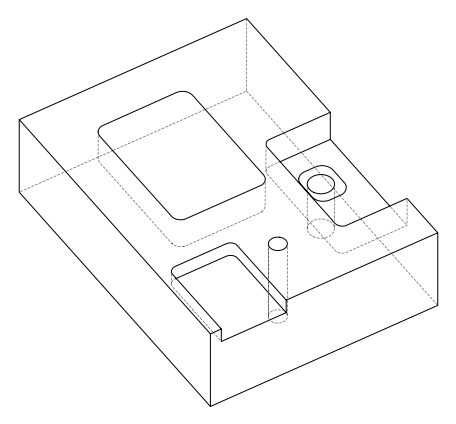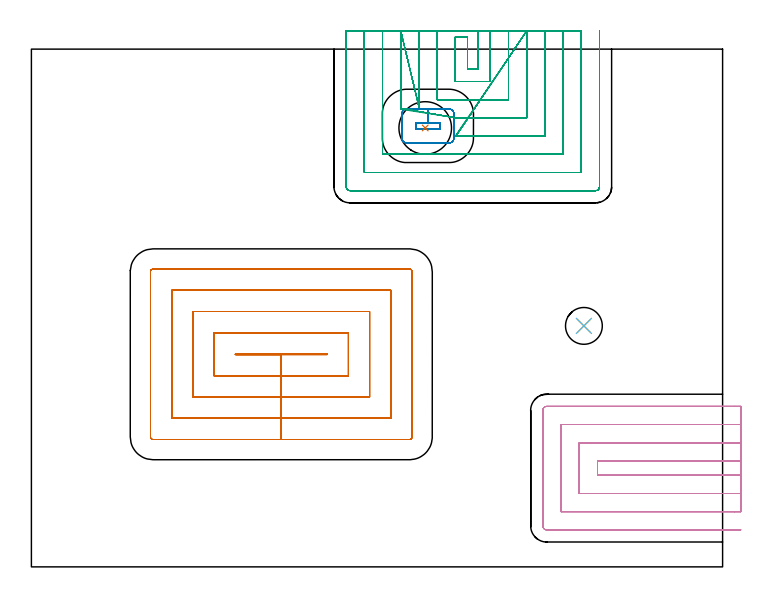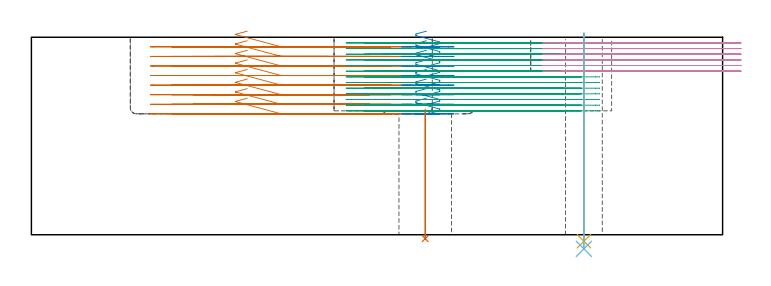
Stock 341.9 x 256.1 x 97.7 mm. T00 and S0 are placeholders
(PLAN: 7 operations, 4 tool changes, 94 min)
(1 MILL_RECTANGULAR_POCKET | POCKET_RECTANGULAR_STRAIGHT | UGT0201_095 | Follow Part, ap 5, ae 75% | 22.4 min | 585335 mm3)
(2 MILL_RECTANGULAR_POCKET_1 | POCKET_RECTANGULAR_STRAIGHT_1 | UGT0201_095 | Follow Part, ap 5, ae 75% | 2.87 min | 58721 mm3)
(3 MILL_SLOT | SLOT_PARTIAL_RECTANGULAR | NXT0201_011 | Follow Part, ap 3, ae 75% | 55.15 min | 322278 mm3)
(4 MILL_SLOT_1 | SLOT_PARTIAL_RECTANGULAR_1 | NXT0201_011 | Follow Part, ap 3, ae 75% | 12.48 min | 116106 mm3)
(5 DRILL_THROUGH_HOLE_FROM_SOLID_MATERIAL | STEP1HOLE | NXT0301_065 | 0.41 min | 6734 mm3)
(6 DRILL_TO_ENLARGE_THROUGH_HOLE | STEP1HOLE | UGT0301_251 | 0.43 min | 18654 mm3)
(7 INDEXABLE_INSERT_DRILL_THROUGH_HOLE_FROM_SOLID | STEP1HOLE_1 | NXT0302_023 | 0.26 min | 31716 mm3)
(TOOL UGT0201_095 | End mill 20 mm | D20 R3 FL38 Z4)
(TOOL NXT0201_011 | ENDMILL 12mm [2P460-1200-NA 1630] | D12 FL38 Z6)
(TOOL NXT0301_065 | Carbide Drill 9.4mm [860.1-0940-075A1-MM 2214] | D9.4 PA140 FL98 Z2)
(TOOL UGT0301_251 | Twist Drill 18.2 mm | D18.2 PA118 FL135 Z2)
(TOOL NXT0302_023 | Index. Insert Drill 26mm [880-D2600L32-05] | D26 PA176 FL130 Z2)
(OP 1 MILL_RECTANGULAR_POCKET)
G17 G21 G94 G90
T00 M6
G54
G17 G0 G90 X106.777 Y105.3 S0 M3
G43 Z107.7 H0
Z100.7
G94 G1 X100.9 Z99.125 F250.
Y105. Z99.045
X123.6 Z92.962
X146.3 F500.
Y105.3
X100.9
Y105.
X123.6
Y94.5
X156.8
Y115.8
X90.4
Y94.5
X123.6
Y84.
X167.3
Y126.3
X79.9
Y84.
X123.6
Y73.5
X177.8
Y136.8
X69.4
Y73.5
X123.6
Y63.
X187.
G3 X188.3 Y64.3 R1.3
G1 Y146.
G3 X187. Y147.3 R1.3
G1 X60.2
G3 X58.9 Y146. R1.3
G1 Y64.3
G3 X60.2 Y63. R1.3
G1 X123.6
X124.6
G0 X106.777 Y105.3 Z95.962
G1 X100.9 Z94.388 F250.
Y105. Z94.307
X123.6 Z88.225
X146.3 F500.
Y105.3
X100.9
Y105.
X123.6
Y94.5
X156.8
Y115.8
X90.4
Y94.5
X123.6
Y84.
X167.3
Y126.3
X79.9
Y84.
X123.6
Y73.5
X177.8
Y136.8
X69.4
Y73.5
X123.6
Y63.
X187.
G3 X188.3 Y64.3 R1.3
G1 Y146.
G3 X187. Y147.3 R1.3
G1 X60.2
G3 X58.9 Y146. R1.3
G1 Y64.3
G3 X60.2 Y63. R1.3
G1 X123.6
X124.6
G0 X106.777 Y105.3 Z91.225
G1 X100.9 Z89.65 F250.
Y105. Z89.57
X123.6 Z83.487
X146.3 F500.
Y105.3
X100.9
Y105.
X123.6
Y94.5
X156.8
Y115.8
X90.4
Y94.5
X123.6
Y84.
X167.3
Y126.3
X79.9
Y84.
X123.6
Y73.5
X177.8
Y136.8
X69.4
Y73.5
X123.6
Y63.
X187.
G3 X188.3 Y64.3 R1.3
G1 Y146.
G3 X187. Y147.3 R1.3
G1 X60.2
G3 X58.9 Y146. R1.3
G1 Y64.3
G3 X60.2 Y63. R1.3
G1 X123.6
X124.6
G0 X106.777 Y105.3 Z86.487
G1 X100.9 Z84.913 F250.
Y105. Z84.832
X123.6 Z78.75
X146.3 F500.
Y105.3
X100.9
Y105.
X123.6
Y94.5
X156.8
Y115.8
X90.4
Y94.5
X123.6
Y84.
X167.3
Y126.3
X79.9
Y84.
X123.6
Y73.5
X177.8
Y136.8
X69.4
Y73.5
X123.6
Y63.
X187.
G3 X188.3 Y64.3 R1.3
G1 Y146.
G3 X187. Y147.3 R1.3
G1 X60.2
G3 X58.9 Y146. R1.3
G1 Y64.3
G3 X60.2 Y63. R1.3
G1 X123.6
X124.6
G0 X106.777 Y105.3 Z81.75
G1 X100.9 Z80.175 F250.
Y105. Z80.095
X123.6 Z74.012
X146.3 F500.
Y105.3
X100.9
Y105.
X123.6
Y94.5
X156.8
Y115.8
X90.4
Y94.5
X123.6
Y84.
X167.3
Y126.3
X79.9
Y84.
X123.6
Y73.5
X177.8
Y136.8
X69.4
Y73.5
X123.6
Y63.
X187.
G3 X188.3 Y64.3 R1.3
G1 Y146.
G3 X187. Y147.3 R1.3
G1 X60.2
G3 X58.9 Y146. R1.3
G1 Y64.3
G3 X60.2 Y63. R1.3
G1 X123.6
X124.6
G0 X106.777 Y105.3 Z77.012
G1 X100.9 Z75.438 F250.
Y105. Z75.357
X123.6 Z69.275
X146.3 F500.
Y105.3
X100.9
Y105.
X123.6
Y94.5
X156.8
Y115.8
X90.4
Y94.5
X123.6
Y84.
X167.3
Y126.3
X79.9
Y84.
X123.6
Y73.5
X177.8
Y136.8
X69.4
Y73.5
X123.6
Y63.
X187.
G3 X188.3 Y64.3 R1.3
G1 Y146.
G3 X187. Y147.3 R1.3
G1 X60.2
G3 X58.9 Y146. R1.3
G1 Y64.3
G3 X60.2 Y63. R1.3
G1 X123.6
X124.6
G0 X106.777 Y105.3 Z72.275
G1 X100.9 Z70.7 F250.
Y105. Z70.62
X123.6 Z64.537
X146.3 F500.
Y105.3
X100.9
Y105.
X123.6
Y94.5
X156.8
Y115.8
X90.4
Y94.5
X123.6
Y84.
X167.3
Y126.3
X79.9
Y84.
X123.6
Y73.5
X177.8
Y136.8
X69.4
Y73.5
X123.6
Y63.
X187.
G3 X188.3 Y64.3 R1.3
G1 Y146.
G3 X187. Y147.3 R1.3
G1 X60.2
G3 X58.9 Y146. R1.3
G1 Y64.3
G3 X60.2 Y63. R1.3
G1 X123.6
X124.6
G0 X106.777 Y105.3 Z67.537
G1 X100.9 Z65.963 F250.
Y105. Z65.882
X123.6 Z59.8
X146.3 F500.
Y105.3
X100.9
Y105.
X123.6
Y94.5
X156.8
Y115.8
X90.4
Y94.5
X123.6
Y84.
X167.3
Y126.3
X79.9
Y84.
X123.6
Y73.5
X177.8
Y136.8
X69.4
Y73.5
X123.6
Y63.
X187.
G3 X188.3 Y64.3 R1.3
G1 Y146.
G3 X187. Y147.3 R1.3
G1 X60.2
G3 X58.9 Y146. R1.3
G1 Y64.3
G3 X60.2 Y63. R1.3
G1 X123.6
X124.6
G0 Z107.7
M5
M2
(OP 2 MILL_RECTANGULAR_POCKET_1)
G17 G21 G94 G90
T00 M6
G54
G17 G0 G90 X195.377 Y219.6 S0 M3
G43 Z107.7 H0
Z100.7
G94 G1 X190.2 Z99.313 F250.
Y216.6 Z98.509
X202. Z95.347
Y219.6 Z94.543
X196.1 Z92.962
X190.2 F500.
Y216.6
X202.
Y219.6
X196.1
Y226.6
X185.8
G3 X183.2 Y224. R2.6
G1 Y212.2
G3 X185.8 Y209.6 R2.6
G1 X206.4
G3 X209. Y212.2 R2.6
G1 Y224.
G3 X206.4 Y226.6 R2.6
G1 X196.1
X195.1
G0 X195.377 Y219.6 Z95.962
G1 X190.2 Z94.575 F250.
Y216.6 Z93.771
X202. Z90.61
Y219.6 Z89.806
X196.1 Z88.225
X190.2 F500.
Y216.6
X202.
Y219.6
X196.1
Y226.6
X185.8
G3 X183.2 Y224. R2.6
G1 Y212.2
G3 X185.8 Y209.6 R2.6
G1 X206.4
G3 X209. Y212.2 R2.6
G1 Y224.
G3 X206.4 Y226.6 R2.6
G1 X196.1
X195.1
G0 X195.377 Y219.6 Z91.225
G1 X190.2 Z89.838 F250.
Y216.6 Z89.034
X202. Z85.872
Y219.6 Z85.068
X196.1 Z83.487
X190.2 F500.
Y216.6
X202.
Y219.6
X196.1
Y226.6
X185.8
G3 X183.2 Y224. R2.6
G1 Y212.2
G3 X185.8 Y209.6 R2.6
G1 X206.4
G3 X209. Y212.2 R2.6
G1 Y224.
G3 X206.4 Y226.6 R2.6
G1 X196.1
X195.1
G0 X195.377 Y219.6 Z86.487
G1 X190.2 Z85.1 F250.
Y216.6 Z84.296
X202. Z81.135
Y219.6 Z80.331
X196.1 Z78.75
X190.2 F500.
Y216.6
X202.
Y219.6
X196.1
Y226.6
X185.8
G3 X183.2 Y224. R2.6
G1 Y212.2
G3 X185.8 Y209.6 R2.6
G1 X206.4
G3 X209. Y212.2 R2.6
G1 Y224.
G3 X206.4 Y226.6 R2.6
G1 X196.1
X195.1
G0 X195.377 Y219.6 Z81.75
G1 X190.2 Z80.363 F250.
Y216.6 Z79.559
X202. Z76.397
Y219.6 Z75.593
X196.1 Z74.012
X190.2 F500.
Y216.6
X202.
Y219.6
X196.1
Y226.6
X185.8
G3 X183.2 Y224. R2.6
G1 Y212.2
G3 X185.8 Y209.6 R2.6
G1 X206.4
G3 X209. Y212.2 R2.6
G1 Y224.
G3 X206.4 Y226.6 R2.6
G1 X196.1
X195.1
G0 X195.377 Y219.6 Z77.012
G1 X190.2 Z75.625 F250.
Y216.6 Z74.822
X202. Z71.66
Y219.6 Z70.856
X196.1 Z69.275
X190.2 F500.
Y216.6
X202.
Y219.6
X196.1
Y226.6
X185.8
G3 X183.2 Y224. R2.6
G1 Y212.2
G3 X185.8 Y209.6 R2.6
G1 X206.4
G3 X209. Y212.2 R2.6
G1 Y224.
G3 X206.4 Y226.6 R2.6
G1 X196.1
X195.1
G0 X195.377 Y219.6 Z72.275
G1 X190.2 Z70.888 F250.
Y216.6 Z70.084
X202. Z66.922
Y219.6 Z66.118
X196.1 Z64.537
X190.2 F500.
Y216.6
X202.
Y219.6
X196.1
Y226.6
X185.8
G3 X183.2 Y224. R2.6
G1 Y212.2
G3 X185.8 Y209.6 R2.6
G1 X206.4
G3 X209. Y212.2 R2.6
G1 Y224.
G3 X206.4 Y226.6 R2.6
G1 X196.1
X195.1
G0 X195.377 Y219.6 Z67.537
G1 X190.2 Z66.15 F250.
Y216.6 Z65.347
X202. Z62.185
Y219.6 Z61.381
X196.1 Z59.8
X190.2 F500.
Y216.6
X202.
Y219.6
X196.1
Y226.6
X185.8
G3 X183.2 Y224. R2.6
G1 Y212.2
G3 X185.8 Y209.6 R2.6
G1 X206.4
G3 X209. Y212.2 R2.6
G1 Y224.
G3 X206.4 Y226.6 R2.6
G1 X196.1
X195.1
G0 Z107.7
M5
M2
(OP 3 MILL_SLOT)
G17 G21 G94 G90
T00 M6
G54
G17 G0 G90 X221. Y265.1 S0 M3
G43 Z107.7 H1
Z94.9
G94 G1 Y262.1 F250.
Y246.1 F500.
X215.7
Y262.1
X209.7
Y240.1
X227.
Y262.1
Y265.1 F250.
X200.7
Y262.1
Y231.1 F500.
X236.
Y262.1
Y265.1 F250.
X191.7
Y262.1
Y230.6 F500.
Y227.6 F250.
X182.7 Y265.1 F500.
Y262.1 F250.
Y229.791 F500.
Y226.791 F250.
X210. Y222.1 F500.
X213. F250.
X245. F500.
Y262.1
Y265.1 F250.
X210. Y213.1 F500.
X213. F250.
X254. F500.
Y262.1
Y265.1 F250.
X173.7
Y262.1
Y204.1 F500.
X263.
Y262.1
Y265.1 F250.
X164.7
Y262.1
Y195.1 F500.
X272.
Y262.1
Y265.1 F250.
X155.7
Y262.1
Y188. F500.
G3 X157.6 Y186.1 R1.9
G1 X279.1
G3 X281. Y188. R1.9
G1 Y262.1
Y265.1 F250.
G0 X221. Z92.1
G1 Y262.1
Y246.1 F500.
X215.7
Y262.1
X209.7
Y240.1
X227.
Y262.1
Y265.1 F250.
X200.7
Y262.1
Y231.1 F500.
X236.
Y262.1
Y265.1 F250.
X191.7
Y262.1
Y230.6 F500.
Y227.6 F250.
X182.7 Y265.1 F500.
Y262.1 F250.
Y229.791 F500.
Y226.791 F250.
X210. Y222.1 F500.
X213. F250.
X245. F500.
Y262.1
Y265.1 F250.
X210. Y213.1 F500.
X213. F250.
X254. F500.
Y262.1
Y265.1 F250.
X173.7
Y262.1
Y204.1 F500.
X263.
Y262.1
Y265.1 F250.
X164.7
Y262.1
Y195.1 F500.
X272.
Y262.1
Y265.1 F250.
X155.7
Y262.1
Y188. F500.
G3 X157.6 Y186.1 R1.9
G1 X279.1
G3 X281. Y188. R1.9
G1 Y262.1
Y265.1 F250.
G0 X221. Z89.3
G1 Y262.1
Y246.1 F500.
X215.7
Y262.1
X209.7
Y240.1
X227.
Y262.1
Y265.1 F250.
X200.7
Y262.1
Y231.1 F500.
X236.
Y262.1
Y265.1 F250.
X191.7
Y262.1
Y230.6 F500.
Y227.6 F250.
X182.7 Y265.1 F500.
Y262.1 F250.
Y229.791 F500.
Y226.791 F250.
X210. Y222.1 F500.
X213. F250.
X245. F500.
Y262.1
Y265.1 F250.
X210. Y213.1 F500.
X213. F250.
X254. F500.
Y262.1
Y265.1 F250.
X173.7
Y262.1
Y204.1 F500.
X263.
Y262.1
Y265.1 F250.
X164.7
Y262.1
Y195.1 F500.
X272.
Y262.1
Y265.1 F250.
X155.7
Y262.1
Y188. F500.
G3 X157.6 Y186.1 R1.9
G1 X279.1
G3 X281. Y188. R1.9
G1 Y262.1
Y265.1 F250.
G0 X221. Z86.5
G1 Y262.1
Y246.1 F500.
X215.7
Y262.1
X209.7
Y240.1
X227.
Y262.1
Y265.1 F250.
X200.7
Y262.1
Y231.1 F500.
X236.
Y262.1
Y265.1 F250.
X191.7
Y262.1
Y230.6 F500.
Y227.6 F250.
X182.7 Y265.1 F500.
Y262.1 F250.
Y229.791 F500.
Y226.791 F250.
X210. Y222.1 F500.
X213. F250.
X245. F500.
Y262.1
Y265.1 F250.
X210. Y213.1 F500.
X213. F250.
X254. F500.
Y262.1
Y265.1 F250.
X173.7
Y262.1
Y204.1 F500.
X263.
Y262.1
Y265.1 F250.
X164.7
Y262.1
Y195.1 F500.
X272.
Y262.1
Y265.1 F250.
X155.7
Y262.1
Y188. F500.
G3 X157.6 Y186.1 R1.9
G1 X279.1
G3 X281. Y188. R1.9
G1 Y262.1
Y265.1 F250.
G0 X221. Z83.7
G1 Y262.1
Y246.1 F500.
X215.7
Y262.1
X209.7
Y240.1
X227.
Y262.1
Y265.1 F250.
X200.7
Y262.1
Y231.1 F500.
X236.
Y262.1
Y265.1 F250.
X191.7
Y262.1
Y230.6 F500.
Y227.6 F250.
X182.7 Y265.1 F500.
Y262.1 F250.
Y229.791 F500.
Y226.791 F250.
X210. Y222.1 F500.
X213. F250.
X245. F500.
Y262.1
Y265.1 F250.
X210. Y213.1 F500.
X213. F250.
X254. F500.
Y262.1
Y265.1 F250.
X173.7
Y262.1
Y204.1 F500.
X263.
Y262.1
Y265.1 F250.
X164.7
Y262.1
Y195.1 F500.
X272.
Y262.1
Y265.1 F250.
X155.7
Y262.1
Y188. F500.
G3 X157.6 Y186.1 R1.9
G1 X279.1
G3 X281. Y188. R1.9
G1 Y262.1
Y265.1 F250.
G0 X221. Z80.9
G1 Y262.1
Y246.1 F500.
X215.7
Y262.1
X209.7
Y240.1
X227.
Y262.1
Y265.1 F250.
X200.7
Y262.1
Y231.1 F500.
X236.
Y262.1
Y265.1 F250.
X191.7
Y262.1
Y230.6 F500.
Y227.6 F250.
X182.7 Y265.1 F500.
Y262.1 F250.
Y229.791 F500.
Y226.791 F250.
X210. Y222.1 F500.
X213. F250.
X245. F500.
Y262.1
Y265.1 F250.
X210. Y213.1 F500.
X213. F250.
X254. F500.
Y262.1
Y265.1 F250.
X173.7
Y262.1
Y204.1 F500.
X263.
Y262.1
Y265.1 F250.
X164.7
Y262.1
Y195.1 F500.
X272.
Y262.1
Y265.1 F250.
X155.7
Y262.1
Y188. F500.
G3 X157.6 Y186.1 R1.9
G1 X279.1
G3 X281. Y188. R1.9
G1 Y262.1
Y265.1 F250.
G0 X221. Z78.1
G1 Y262.1
Y246.1 F500.
X215.7
Y262.1
X209.7
Y240.1
X227.
Y262.1
Y265.1 F250.
X200.7
Y262.1
Y231.1 F500.
X236.
Y262.1
Y265.1 F250.
X191.7
Y262.1
Y230.6 F500.
Y227.6 F250.
X182.7 Y265.1 F500.
Y262.1 F250.
Y229.791 F500.
Y226.791 F250.
X210. Y222.1 F500.
X213. F250.
X245. F500.
Y262.1
Y265.1 F250.
X210. Y213.1 F500.
X213. F250.
X254. F500.
Y262.1
Y265.1 F250.
X173.7
Y262.1
Y204.1 F500.
X263.
Y262.1
Y265.1 F250.
X164.7
Y262.1
Y195.1 F500.
X272.
Y262.1
Y265.1 F250.
X155.7
Y262.1
Y188. F500.
G3 X157.6 Y186.1 R1.9
G1 X279.1
G3 X281. Y188. R1.9
G1 Y262.1
Y265.1 F250.
G0 X221. Z75.3
G1 Y262.1
Y246.1 F500.
X215.7
Y262.1
X209.7
Y240.1
X227.
Y262.1
Y265.1 F250.
X200.7
Y262.1
Y231.1 F500.
X236.
Y262.1
Y265.1 F250.
X191.7
Y262.1
Y230.6 F500.
Y227.6 F250.
X182.7 Y265.1 F500.
Y262.1 F250.
Y229.791 F500.
Y226.791 F250.
X210. Y222.1 F500.
X213. F250.
X245. F500.
Y262.1
Y265.1 F250.
X210. Y213.1 F500.
X213. F250.
X254. F500.
Y262.1
Y265.1 F250.
X173.7
Y262.1
Y204.1 F500.
X263.
Y262.1
Y265.1 F250.
X164.7
Y262.1
Y195.1 F500.
X272.
Y262.1
Y265.1 F250.
X155.7
Y262.1
Y188. F500.
G3 X157.6 Y186.1 R1.9
G1 X279.1
G3 X281. Y188. R1.9
G1 Y262.1
Y265.1 F250.
G0 X221. Z72.5
G1 Y262.1
Y246.1 F500.
X215.7
Y262.1
X209.7
Y240.1
X227.
Y262.1
Y265.1 F250.
X200.7
Y262.1
Y231.1 F500.
X236.
Y262.1
Y265.1 F250.
X191.7
Y262.1
Y230.6 F500.
Y227.6 F250.
X182.7 Y265.1 F500.
Y262.1 F250.
Y229.791 F500.
Y226.791 F250.
X210. Y222.1 F500.
X213. F250.
X245. F500.
Y262.1
Y265.1 F250.
X210. Y213.1 F500.
X213. F250.
X254. F500.
Y262.1
Y265.1 F250.
X173.7
Y262.1
Y204.1 F500.
X263.
Y262.1
Y265.1 F250.
X164.7
Y262.1
Y195.1 F500.
X272.
Y262.1
Y265.1 F250.
X155.7
Y262.1
Y188. F500.
G3 X157.6 Y186.1 R1.9
G1 X279.1
G3 X281. Y188. R1.9
G1 Y262.1
Y265.1 F250.
G0 X221. Z69.7
G1 Y262.1
Y246.1 F500.
X215.7
Y262.1
X209.7
Y240.1
X227.
Y262.1
Y265.1 F250.
X200.7
Y262.1
Y231.1 F500.
X236.
Y262.1
Y265.1 F250.
X191.7
Y262.1
Y230.6 F500.
Y227.6 F250.
X182.7 Y265.1 F500.
Y262.1 F250.
Y229.791 F500.
Y226.791 F250.
X210. Y222.1 F500.
X213. F250.
X245. F500.
Y262.1
Y265.1 F250.
X210. Y213.1 F500.
X213. F250.
X254. F500.
Y262.1
Y265.1 F250.
X173.7
Y262.1
Y204.1 F500.
X263.
Y262.1
Y265.1 F250.
X164.7
Y262.1
Y195.1 F500.
X272.
Y262.1
Y265.1 F250.
X155.7
Y262.1
Y188. F500.
G3 X157.6 Y186.1 R1.9
G1 X279.1
G3 X281. Y188. R1.9
G1 Y262.1
Y265.1 F250.
G0 X221. Z66.9
G1 Y262.1
Y246.1 F500.
X215.7
Y262.1
X209.7
Y240.1
X227.
Y262.1
Y265.1 F250.
X200.7
Y262.1
Y231.1 F500.
X236.
Y262.1
Y265.1 F250.
X191.7
Y262.1
Y230.6 F500.
Y227.6 F250.
X182.7 Y265.1 F500.
Y262.1 F250.
Y229.791 F500.
Y226.791 F250.
X210. Y222.1 F500.
X213. F250.
X245. F500.
Y262.1
Y265.1 F250.
X210. Y213.1 F500.
X213. F250.
X254. F500.
Y262.1
Y265.1 F250.
X173.7
Y262.1
Y204.1 F500.
X263.
Y262.1
Y265.1 F250.
X164.7
Y262.1
Y195.1 F500.
X272.
Y262.1
Y265.1 F250.
X155.7
Y262.1
Y188. F500.
G3 X157.6 Y186.1 R1.9
G1 X279.1
G3 X281. Y188. R1.9
G1 Y262.1
Y265.1 F250.
G0 X221. Z64.1
G1 Y262.1
Y246.1 F500.
X215.7
Y262.1
X209.7
Y240.1
X227.
Y262.1
Y265.1 F250.
X200.7
Y262.1
Y231.1 F500.
X236.
Y262.1
Y265.1 F250.
X191.7
Y262.1
Y230.6 F500.
Y227.6 F250.
X182.7 Y265.1 F500.
Y262.1 F250.
Y229.791 F500.
Y226.791 F250.
X210. Y222.1 F500.
X213. F250.
X245. F500.
Y262.1
Y265.1 F250.
X210. Y213.1 F500.
X213. F250.
X254. F500.
Y262.1
Y265.1 F250.
X173.7
Y262.1
Y204.1 F500.
X263.
Y262.1
Y265.1 F250.
X164.7
Y262.1
Y195.1 F500.
X272.
Y262.1
Y265.1 F250.
X155.7
Y262.1
Y188. F500.
G3 X157.6 Y186.1 R1.9
G1 X279.1
G3 X281. Y188. R1.9
G1 Y262.1
Y265.1 F250.
G0 X221. Z61.3
G1 Y262.1
Y246.1 F500.
X215.7
Y262.1
X209.7
Y240.1
X227.
Y262.1
Y265.1 F250.
X200.7
Y262.1
Y231.1 F500.
X236.
Y262.1
Y265.1 F250.
X191.7
Y262.1
Y230.171 F500.
Y227.171 F250.
X182.7 Y265.1 F500.
Y262.1 F250.
Y229.313 F500.
Y226.313 F250.
X209.571 Y222.1 F500.
X212.571 F250.
X245. F500.
Y262.1
Y265.1 F250.
X209.571 Y213.1 F500.
X212.571 F250.
X254. F500.
Y262.1
Y265.1 F250.
X173.7
Y262.1
Y204.1 F500.
X263.
Y262.1
Y265.1 F250.
X164.7
Y262.1
Y195.1 F500.
X272.
Y262.1
Y265.1 F250.
X155.7
Y262.1
Y188. F500.
G3 X157.6 Y186.1 R1.9
G1 X279.1
G3 X281. Y188. R1.9
G1 Y262.1
Y265.1 F250.
G0 Z107.7
M5
M2
(OP 4 MILL_SLOT_1)
G17 G21 G94 G90
T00 M6
G54
G17 G0 G90 X350.9 Y52.4 S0 M3
G43 Z107.7 H1
Z94.9
G94 G1 X347.9 F250.
X280. F500.
Y45.3
X347.9
X350.9 F250.
Y61.4
X347.9
X271. F500.
Y36.3
X347.9
X350.9 F250.
Y70.4
X347.9
X262. F500.
Y27.3
X347.9
X350.9 F250.
Y79.4
X347.9
X254.9 F500.
G3 X253. Y77.5 R1.9
G1 Y20.2
G3 X254.9 Y18.3 R1.9
G1 X347.9
X350.9 F250.
G0 Y52.4 Z92.1
G1 X347.9
X280. F500.
Y45.3
X347.9
X350.9 F250.
Y61.4
X347.9
X271. F500.
Y36.3
X347.9
X350.9 F250.
Y70.4
X347.9
X262. F500.
Y27.3
X347.9
X350.9 F250.
Y79.4
X347.9
X254.9 F500.
G3 X253. Y77.5 R1.9
G1 Y20.2
G3 X254.9 Y18.3 R1.9
G1 X347.9
X350.9 F250.
G0 Y52.4 Z89.3
G1 X347.9
X280. F500.
Y45.3
X347.9
X350.9 F250.
Y61.4
X347.9
X271. F500.
Y36.3
X347.9
X350.9 F250.
Y70.4
X347.9
X262. F500.
Y27.3
X347.9
X350.9 F250.
Y79.4
X347.9
X254.9 F500.
G3 X253. Y77.5 R1.9
G1 Y20.2
G3 X254.9 Y18.3 R1.9
G1 X347.9
X350.9 F250.
G0 Y52.4 Z86.5
G1 X347.9
X280. F500.
Y45.3
X347.9
X350.9 F250.
Y61.4
X347.9
X271. F500.
Y36.3
X347.9
X350.9 F250.
Y70.4
X347.9
X262. F500.
Y27.3
X347.9
X350.9 F250.
Y79.4
X347.9
X254.9 F500.
G3 X253. Y77.5 R1.9
G1 Y20.2
G3 X254.9 Y18.3 R1.9
G1 X347.9
X350.9 F250.
G0 Y52.4 Z83.7
G1 X347.9
X280. F500.
Y45.3
X347.9
X350.9 F250.
Y61.4
X347.9
X271. F500.
Y36.3
X347.9
X350.9 F250.
Y70.4
X347.9
X262. F500.
Y27.3
X347.9
X350.9 F250.
Y79.4
X347.9
X254.9 F500.
G3 X253. Y77.5 R1.9
G1 Y20.2
G3 X254.9 Y18.3 R1.9
G1 X347.9
X350.9 F250.
G0 Y52.4 Z80.9
G1 X347.9
X280. F500.
Y45.3
X347.9
X350.9 F250.
Y61.4
X347.9
X271. F500.
Y36.3
X347.9
X350.9 F250.
Y70.4
X347.9
X262. F500.
Y27.3
X347.9
X350.9 F250.
Y79.4
X347.9
X254.9 F500.
G3 X253. Y77.5 R1.9
G1 Y20.2
G3 X254.9 Y18.3 R1.9
G1 X347.9
X350.9 F250.
G0 Z107.7
M5
M2
(OP 5 DRILL_THROUGH_HOLE_FROM_SOLID_MATERIAL)
G17 G21 G94 G90
T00 M6
G54
G17 G0 G90 X273.3 Y119.2 S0 M3
G43 Z107.7 H1
G94 G81 G98 Z-3.211 F250. R99.7
G80
M5
M2
(OP 6 DRILL_TO_ENLARGE_THROUGH_HOLE)
G17 G21 G94 G90
T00 M6
G54
G17 G0 G90 X273.3 Y119.2 S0 M3
G43 Z107.7 H0
G94 G73 G98 Z-6.968 F250. Q17.445 R99.7
G80
M5
M2
(OP 7 INDEXABLE_INSERT_DRILL_THROUGH_HOLE_FROM_SOLID)
G17 G21 G94 G90
T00 M6
G54
G17 G0 G90 X194.8 Y217.1 S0 M3
G43 Z107.7 H1
G94 G81 G98 Z-1.954 F250. R61.8
G80
M5
M2
